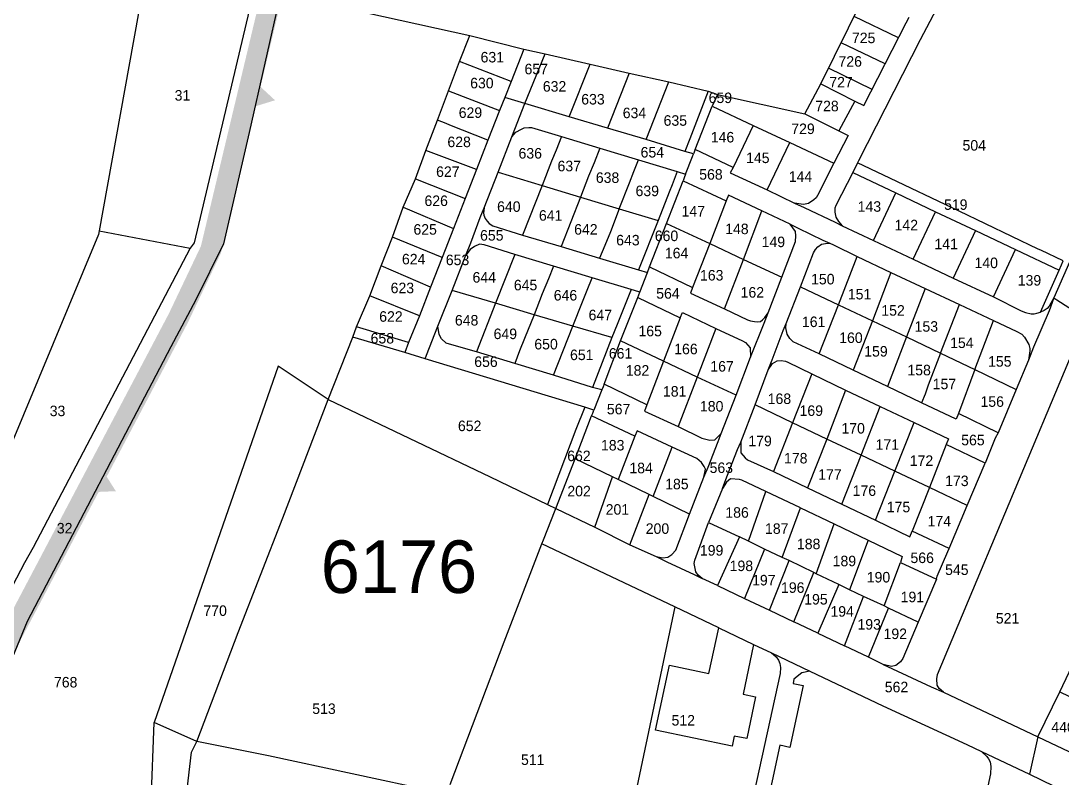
# Model space of a CAD drawing. Extents: x -493 to 187849, y -1657 to 664362.
# Drawn here: x 184127.9 to 184623.2, y 661509.7 to 661870 of the extents above; entities that cross this region are included whole.
import ezdxf

# ---------------------------------------------------------------- set-up
doc = ezdxf.new("R2010")
doc.units = 0
doc.header["$MEASUREMENT"] = 0
doc.layers.get('0').update_dxf_attribs({"linetype": 'CONTINUOUS'})
for name, color, linetype in [('0DXF_GUSH', 3, 'CONTINUOUS'), ('0G_GV_LIN', 10, 'CONTINUOUS'), ('1DXF_GUSH', 3, 'CONTINUOUS'), ('1G_GV_LIN', 1, 'CONTINUOUS'), ('6891-NUM', 70, 'CONTINUOUS'), ('BDIKA', 3, 'CONTINUOUS'), ('BOUNDARY', 1, 'CONTINUOUS'), ('GBOUND_BOUNDARY', 5, 'CONTINUOUS')]:
    doc.layers.add(name, color=color, linetype=linetype)
doc.styles.get("Standard").update_dxf_attribs({"font": 'dimheb.shx'})

# ---------------------------------------------------------------- blocks, each defined once
blk = doc.blocks.new('TVC_FENCE')
blk.add_solid([(-0.5, 0), (0.5, 0), (0, 0.866)])

msp = doc.modelspace()

# ---------------------------------------------------------------- linework, layer by layer
at = {"layer": '0DXF_GUSH'}
for points in [[(184240.79, 661893.1), (184210.36, 661764.41), (184208.52, 661761.81)], [(184679.4, 661859.08), (184677.54, 661861.76), (184676.5, 661862.78), (184674.99, 661863.88), (184673.4, 661864.34), (184590.87, 661883.55), (184577.68, 661886.68), (184576.25, 661886.82), (184573.52, 661886.62), (184572.09, 661886.21), (184569.8, 661885.16), (184567.75, 661883.32), (184566.49, 661881.51), (184555.77, 661860.9), (184526.43, 661803.31), (184525.88, 661802.44)], [(184251.52, 661882.92), (184236.49, 661816.88), (184224.36, 661763.93), (184211.19, 661737.28), (184199.3, 661714.96), (184130.98, 661584.25), (184104.56, 661520.23)], [(184251.52, 661882.92), (184341.54, 661862.93)], [(184508.46, 661839.93), (184528.05, 661879.71)], [(184524.64, 661831.8), (184528.95, 661829.61), (184549.02, 661868.97)], [(184549.02, 661868.97), (184550.43, 661871.68)], [(184336.55, 661850.68), (184341.54, 661862.93)], [(184341.54, 661862.93), (184367.14, 661856.53)], [(184367.14, 661856.53), (184361.14, 661841.13)], [(184367.14, 661856.53), (184377.28, 661854.26)], [(184367.73, 661830.62), (184377.28, 661854.26)], [(184377.28, 661854.26), (184398.73, 661849.27)], [(184331.4, 661836.68), (184336.55, 661850.68)], [(184361.14, 661841.13), (184336.55, 661850.68)], [(184388.75, 661824.35), (184398.73, 661849.27)], [(184398.73, 661849.27), (184417.22, 661845.06)], [(184679.21, 661851.04), (184644.58, 661790.49), (184629.53, 661761.22), (184628.78, 661759.95), (184625.61, 661752.55), (184619.28, 661738.12)], [(184417.22, 661845.06), (184406.98, 661818.93)], [(184417.22, 661845.06), (184436.23, 661841)], [(184361.14, 661841.13), (184358.18, 661833.49)], [(184425.37, 661813.43), (184436.23, 661841)], [(184436.23, 661841), (184454.93, 661836.43)], [(184500.77, 661825.66), (184508.46, 661839.93)], [(184508.46, 661839.93), (184524.64, 661831.8)], [(184326.06, 661822.78), (184331.4, 661836.68)], [(184331.4, 661836.68), (184355.68, 661827.28)], [(184358.18, 661833.49), (184355.68, 661827.28)], [(184367.73, 661830.62), (184358.18, 661833.49)], [(184454.93, 661836.43), (184448.45, 661819.96), (184446.18, 661813.9), (184443.84, 661807.86)], [(184454.93, 661836.43), (184459.27, 661834.91)], [(184459.27, 661834.91), (184456.81, 661829.38)], [(184459.27, 661834.91), (184500.77, 661825.66)], [(184361.56, 661814.73), (184362.97, 661818.41), (184367.73, 661830.62)], [(184388.75, 661824.35), (184367.73, 661830.62)], [(184448.76, 661808.77), (184456.81, 661829.38)], [(184456.81, 661829.38), (184476.25, 661820.16)], [(184524.64, 661831.8), (184516.95, 661817.61)], [(184355.68, 661827.28), (184350.13, 661813.13)], [(184406.98, 661818.93), (184388.75, 661824.35)], [(184500.77, 661825.66), (184516.95, 661817.61)], [(184320.57, 661808.35), (184326.06, 661822.78)], [(184350.13, 661813.13), (184332.05, 661820.35), (184330.29, 661821.06), (184326.06, 661822.78)], [(184361.56, 661814.73), (184363.45, 661816.94), (184366.14, 661818.47), (184367.41, 661819.03), (184369.63, 661819.29), (184370.83, 661819.18), (184385.08, 661814.88)], [(184425.37, 661813.43), (184406.98, 661818.93)], [(184476.25, 661820.16), (184466.7, 661800.25)], [(184476.25, 661820.16), (184493.63, 661812.12)], [(184354.92, 661797.98), (184361.56, 661814.73)], [(184385.08, 661814.88), (184382.5, 661808.43), (184380.39, 661803.26), (184375.94, 661791.63)], [(184385.08, 661814.88), (184403.31, 661809.4)], [(184516.95, 661817.61), (184521.5, 661815.34), (184514.67, 661802.27)], [(184350.13, 661813.13), (184344.66, 661799.25)], [(184403.31, 661809.4), (184400.66, 661802.45), (184397.92, 661796.08), (184394.17, 661786.13)], [(184403.31, 661809.4), (184421.79, 661803.81)], [(184443.84, 661807.86), (184425.37, 661813.43)], [(184448.76, 661808.77), (184447.82, 661806.69)], [(184466.7, 661800.25), (184448.76, 661808.77)], [(184482.9, 661789.49), (184493.63, 661812.12)], [(184493.63, 661812.12), (184514.67, 661802.27)], [(184315.68, 661794.76), (184320.57, 661808.35)], [(184344.66, 661799.25), (184320.57, 661808.35)], [(184412.49, 661780.55), (184417.41, 661792.89), (184419.44, 661798.31), (184421.79, 661803.81)], [(184421.79, 661803.81), (184440.09, 661798.3)], [(184447.82, 661806.69), (184443.84, 661807.86)], [(184444.15, 661797.06), (184447.34, 661805.43), (184447.82, 661806.69)], [(184344.66, 661799.25), (184339.36, 661785.4)], [(184466.7, 661800.25), (184465.36, 661797.62), (184482.9, 661789.49)], [(184514.67, 661802.27), (184506.83, 661786.84), (184506.21, 661785.8), (184505.18, 661784.84), (184502.57, 661783.05), (184500.19, 661782.58), (184495.96, 661783.3)], [(184525.88, 661802.44), (184523.61, 661797.84)], [(184623.76, 661755.78), (184613.16, 661760.86), (184611.89, 661761.41), (184574.26, 661779.38), (184538.31, 661796.5), (184525.88, 661802.44)], [(184309.83, 661781.34), (184315.68, 661794.76)], [(184315.68, 661794.76), (184339.36, 661785.4)], [(184348.36, 661780.97), (184354.92, 661797.98)], [(184354.92, 661797.98), (184375.94, 661791.63)], [(184440.09, 661798.3), (184437.67, 661792.01), (184436.27, 661788.51), (184431.04, 661774.98)], [(184435.02, 661773.58), (184442.91, 661793.88)], [(184440.09, 661798.3), (184444.15, 661797.06)], [(184444.15, 661797.06), (184443.45, 661795.31), (184442.91, 661793.88)], [(184442.91, 661793.88), (184463.39, 661784.27)], [(184523.61, 661797.84), (184515.53, 661782.04), (184515.06, 661780.78), (184515.15, 661778.87), (184515.64, 661776.56), (184516.85, 661774.51), (184518.61, 661772.47)], [(184523.61, 661797.84), (184544.17, 661788.13)], [(184375.94, 661791.63), (184366.57, 661768.08)], [(184375.94, 661791.63), (184394.17, 661786.13)], [(184482.9, 661789.49), (184495.96, 661783.3)], [(184339.36, 661785.4), (184333.81, 661771.23)], [(184394.17, 661786.13), (184384.96, 661762.65)], [(184394.17, 661786.13), (184412.49, 661780.55)], [(184463.39, 661784.27), (184455.66, 661763.97)], [(184480.43, 661779.55), (184464.48, 661787.05), (184463.39, 661784.27)], [(184533.43, 661765.51), (184544.17, 661788.13)], [(184544.17, 661788.13), (184563.06, 661779.16)], [(184304.69, 661767.1), (184309.83, 661781.34)], [(184309.83, 661781.34), (184333.81, 661771.23)], [(184339.62, 661758.51), (184342.04, 661764.31), (184346.49, 661776.33), (184348.36, 661780.97)], [(184348.36, 661780.97), (184348.06, 661778.64), (184348.23, 661777.46), (184348.87, 661775.95), (184349.68, 661774.69), (184350.64, 661773.5), (184352.39, 661772.49), (184366.57, 661768.08)], [(184412.49, 661780.55), (184408.41, 661769.66), (184405.69, 661763.12), (184403.17, 661757.12)], [(184412.49, 661780.55), (184431.04, 661774.98)], [(184471.61, 661756.47), (184480.43, 661779.55)], [(184493.9, 661773.22), (184480.43, 661779.55)], [(184495.96, 661783.3), (184500.6, 661781.14), (184515.26, 661774.23), (184518.61, 661772.47)], [(184552.41, 661756.6), (184563.06, 661779.16)], [(184563.06, 661779.16), (184582.01, 661770.19)], [(184431.04, 661774.98), (184421.74, 661751.49)], [(184165.2, 661770.08), (184208.52, 661761.81)], [(184333.81, 661771.23), (184328.42, 661757.35)], [(184427.03, 661752.93), (184435.02, 661773.58)], [(184435.02, 661773.58), (184455.66, 661763.97)], [(184489.86, 661747.95), (184496.42, 661764.99), (184496.64, 661767.69), (184496.38, 661769.75), (184493.9, 661773.22)], [(184493.9, 661773.22), (184497.75, 661771.38), (184509.44, 661765.69), (184512.75, 661764.17), (184514.46, 661763.38)], [(184518.61, 661772.47), (184533.43, 661765.51)], [(184582.01, 661770.19), (184571.41, 661747.58)], [(184582.01, 661770.19), (184601.08, 661761.17)], [(184299.3, 661753.39), (184304.69, 661767.1)], [(184328.42, 661757.35), (184304.69, 661767.1)], [(184366.57, 661768.08), (184384.96, 661762.65)], [(184498.71, 661743.41), (184505.03, 661759.65), (184505.9, 661761.19), (184507, 661762.39), (184508.82, 661763.68), (184510.64, 661764.01), (184512.75, 661764.17), (184514.46, 661763.38)], [(184533.43, 661765.51), (184552.41, 661756.6)], [(184208.52, 661761.81), (184133.78, 661619.5), (184129.63, 661612.13), (184116.12, 661586.35)], [(184362.98, 661758.83), (184348.33, 661763.35), (184346.1, 661763.65), (184343.72, 661762.59), (184341.67, 661761.21), (184339.62, 661758.51)], [(184384.96, 661762.65), (184403.17, 661757.12)], [(184455.66, 661763.97), (184447.44, 661743.08)], [(184455.66, 661763.97), (184471.61, 661756.47)], [(184514.46, 661763.38), (184525.7, 661757.85)], [(184590.51, 661738.62), (184601.08, 661761.17)], [(184601.08, 661761.17), (184621.81, 661751.32)], [(184328.42, 661757.35), (184322.72, 661743.29)], [(184333.14, 661741.7), (184339.62, 661758.51)], [(184362.98, 661758.83), (184353.76, 661735.58)], [(184381.29, 661753.33), (184362.98, 661758.83)], [(184403.17, 661757.12), (184421.74, 661751.49)], [(184462.63, 661732.9), (184471.61, 661756.47)], [(184471.61, 661756.47), (184489.86, 661747.95)], [(184516.8, 661734.9), (184525.7, 661757.85)], [(184525.7, 661757.85), (184541.81, 661750.24)], [(184552.41, 661756.6), (184571.41, 661747.58)], [(184621.81, 661751.32), (184622.9, 661753.87), (184623.76, 661755.78)], [(184293.98, 661739.14), (184299.3, 661753.39)], [(184322.72, 661743.29), (184299.3, 661753.39)], [(184381.29, 661753.33), (184378.87, 661747.28), (184375.98, 661740.03), (184372.07, 661730.16)], [(184399.74, 661747.76), (184381.29, 661753.33)], [(184421.74, 661751.49), (184426.04, 661750.17)], [(184422.37, 661740.94), (184426.04, 661750.17)], [(184426.04, 661750.17), (184427.03, 661752.93)], [(184427.03, 661752.93), (184447.44, 661743.08)], [(184541.81, 661750.24), (184532.98, 661727.24)], [(184541.81, 661750.24), (184558.15, 661742.67)], [(184612.97, 661731.42), (184621.81, 661751.32)], [(184390.54, 661724.74), (184395.07, 661736.29), (184397.26, 661741.78), (184399.74, 661747.76)], [(184418.23, 661742.18), (184399.74, 661747.76)], [(184483.42, 661731.11), (184489.86, 661747.95)], [(184571.41, 661747.58), (184590.51, 661738.62)], [(184322.72, 661743.29), (184317.49, 661729.6)], [(184326.34, 661724.74), (184333.14, 661741.7)], [(184353.76, 661735.58), (184333.14, 661741.7)], [(184418.23, 661742.18), (184416.04, 661736.6), (184411.59, 661725.54), (184409.09, 661719.25)], [(184422.37, 661740.94), (184419.9, 661741.71), (184418.23, 661742.18)], [(184421.36, 661738.31), (184422.37, 661740.94)], [(184447.44, 661743.08), (184446.53, 661740.48), (184462.63, 661732.9)], [(184491.94, 661726.05), (184498.71, 661743.41)], [(184498.71, 661743.41), (184516.8, 661734.9)], [(184558.15, 661742.67), (184549.17, 661719.58)], [(184558.15, 661742.67), (184574.41, 661735.09)], [(184287.57, 661724.44), (184293.98, 661739.14)], [(184317.49, 661729.6), (184293.98, 661739.14)], [(184353.76, 661735.58), (184344.7, 661712.49)], [(184372.07, 661730.16), (184353.76, 661735.58)], [(184413.23, 661717.69), (184421.36, 661738.31)], [(184421.36, 661738.31), (184441.6, 661728.7)], [(184507.67, 661711.49), (184516.8, 661734.9)], [(184516.8, 661734.9), (184532.98, 661727.24)], [(184565.43, 661711.84), (184574.41, 661735.09)], [(184574.41, 661735.09), (184590.59, 661727.43)], [(184590.51, 661738.62), (184603.74, 661732.07), (184605.82, 661731.28), (184608.44, 661730.63), (184609.87, 661730.6), (184611.22, 661730.84), (184612.97, 661731.42)], [(184619.28, 661738.12), (184617.01, 661732.07), (184609.66, 661714.71), (184607.18, 661708.58)], [(184619.28, 661738.12), (184617.08, 661734.23), (184616.05, 661733.11), (184614.63, 661732.23), (184612.97, 661731.42)], [(184619.28, 661738.12), (184620.71, 661737.26), (184633.86, 661728.85), (184634.68, 661728.33)], [(184317.49, 661729.6), (184312.41, 661716.94)], [(184372.07, 661730.16), (184367.46, 661718.79), (184365.2, 661712.97), (184362.85, 661706.92)], [(184390.54, 661724.74), (184372.07, 661730.16)], [(184441.6, 661728.7), (184442.62, 661731.18), (184458.56, 661723.67)], [(184462.63, 661732.9), (184473.63, 661727.75), (184474.98, 661727.28), (184476.89, 661726.9), (184478.16, 661726.83), (184479.83, 661726.92), (184480.78, 661727.77), (184481.8, 661728.89), (184483.42, 661731.11)], [(184475.02, 661709.98), (184481.51, 661726.15), (184483.42, 661731.11)], [(184285.89, 661719.43), (184287.57, 661724.44)], [(184312.41, 661716.94), (184287.57, 661724.44)], [(184320.25, 661709.22), (184320.95, 661710.97), (184326.34, 661724.74)], [(184344.7, 661712.49), (184334.11, 661715.6), (184330.29, 661716.61), (184327.97, 661718.65), (184326.93, 661720.78), (184326.34, 661724.74)], [(184381.33, 661701.34), (184390.54, 661724.74)], [(184409.09, 661719.25), (184390.54, 661724.74)], [(184441.6, 661728.7), (184433.64, 661708.08)], [(184483.47, 661703.92), (184485.28, 661708.7), (184490.51, 661722.63), (184491.94, 661726.05)], [(184507.67, 661711.49), (184495.31, 661717.28), (184493.71, 661718.78), (184492.51, 661720.98), (184491.77, 661723.91), (184491.94, 661726.05)], [(184532.98, 661727.24), (184523.87, 661703.73)], [(184532.98, 661727.24), (184549.17, 661719.58)], [(184566.76, 661550.57), (184564.79, 661552.3), (184563.8, 661554.03), (184563.7, 661556.96), (184564.01, 661559.11), (184580.82, 661599.08), (184633.35, 661724.66), (184634.68, 661728.33)], [(184581.69, 661704.03), (184590.59, 661727.43)], [(184590.59, 661727.43), (184601.75, 661722.2), (184603.98, 661720.94), (184605.26, 661719.44), (184607.43, 661715.97), (184607.84, 661714.14), (184607.85, 661712.95), (184607.18, 661708.58)], [(184458.56, 661723.67), (184449.66, 661700.5)], [(184458.56, 661723.67), (184471.23, 661717.74), (184472.67, 661716.88), (184474.91, 661714.42), (184475.02, 661709.98)], [(184549.17, 661719.58), (184540.11, 661696.02)], [(184549.17, 661719.58), (184565.43, 661711.84)], [(184274.09, 661689.83), (184285.89, 661719.43)], [(184310.54, 661712.16), (184285.89, 661719.43)], [(184312.41, 661716.94), (184310.54, 661712.16)], [(184409.09, 661719.25), (184399.88, 661695.61)], [(184405.35, 661697.07), (184413.23, 661717.69)], [(184433.64, 661708.08), (184413.23, 661717.69)], [(184320.25, 661709.22), (184310.54, 661712.16)], [(184362.85, 661706.92), (184344.7, 661712.49)], [(184468.15, 661691.91), (184475.02, 661709.98)], [(184523.87, 661703.73), (184507.67, 661711.49)], [(184565.43, 661711.84), (184559.57, 661696.64), (184558.01, 661692.42), (184556.37, 661688.28)], [(184565.43, 661711.84), (184581.69, 661704.03)], [(184396.13, 661686.13), (184320.25, 661709.22)], [(184381.33, 661701.34), (184362.85, 661706.92)], [(184433.64, 661708.08), (184425.76, 661687.38)], [(184449.66, 661700.5), (184433.64, 661708.08)], [(184483.47, 661703.92), (184485.53, 661706.96), (184487.67, 661708.17), (184489.57, 661708.42), (184491.64, 661708.04), (184492.68, 661707.65), (184504.23, 661702.1)], [(184607.18, 661708.58), (184601.3, 661694.54)], [(184399.88, 661695.61), (184381.33, 661701.34)], [(184449.66, 661700.5), (184440.53, 661676.94)], [(184468.15, 661691.91), (184449.66, 661700.5)], [(184477.16, 661687.29), (184483.47, 661703.92)], [(184504.23, 661702.1), (184495.02, 661678.77)], [(184504.23, 661702.1), (184520.26, 661694.25)], [(184540.11, 661696.02), (184523.87, 661703.73)], [(184581.69, 661704.03), (184573.89, 661683.25)], [(184581.69, 661704.03), (184601.3, 661694.54)], [(184404.26, 661694.37), (184399.88, 661695.61)], [(184405.35, 661697.07), (184404.9, 661695.94), (184404.26, 661694.37)], [(184425.76, 661687.38), (184405.35, 661697.07)], [(184556.37, 661688.28), (184540.11, 661696.02)], [(184211.63, 661527.22), (184231.38, 661578.97), (184252.55, 661633.57), (184274.09, 661689.83)], [(184274.09, 661689.83), (184351.12, 661653.12), (184378.52, 661639.85)], [(184404.26, 661694.37), (184400.51, 661684.81)], [(184461.05, 661673.68), (184468.15, 661691.91)], [(184520.26, 661694.25), (184511.28, 661671.03)], [(184520.26, 661694.25), (184536.6, 661686.43)], [(184601.3, 661694.54), (184592.86, 661674.03)], [(184396.13, 661686.13), (184391.94, 661675.59), (184378.52, 661639.85)], [(184400.51, 661684.81), (184396.13, 661686.13)], [(184425.76, 661687.38), (184424.66, 661684.36), (184440.53, 661676.94)], [(184470.37, 661669.62), (184477.16, 661687.29)], [(184495.02, 661678.77), (184477.16, 661687.29)], [(184527.62, 661663.38), (184536.6, 661686.43)], [(184536.6, 661686.43), (184552.86, 661678.89)], [(184573.89, 661683.25), (184572.79, 661680.46), (184556.37, 661688.28)], [(184391.53, 661661.65), (184399.32, 661682.04)], [(184399.32, 661682.04), (184399.93, 661683.4), (184400.51, 661684.81)], [(184420.06, 661672.34), (184399.32, 661682.04)], [(184592.86, 661674.03), (184573.89, 661683.25)], [(184437.73, 661667.15), (184421.07, 661674.96), (184420.06, 661672.34)], [(184440.53, 661676.94), (184451.85, 661671.4), (184455.59, 661670.47), (184458.05, 661670.64), (184461.05, 661673.68)], [(184495.02, 661678.77), (184485.88, 661655.6)], [(184511.28, 661671.03), (184495.02, 661678.77)], [(184543.72, 661655.72), (184552.86, 661678.89)], [(184552.86, 661678.89), (184569.24, 661671.15), (184568.09, 661668.44)], [(184420.06, 661672.34), (184412.01, 661651.8)], [(184452.85, 661652.83), (184454.8, 661657.61), (184459.56, 661669.79), (184461.05, 661673.68)], [(184511.28, 661671.03), (184502.06, 661647.87)], [(184527.62, 661663.38), (184511.28, 661671.03)], [(184592.86, 661674.03), (184591.44, 661671.51), (184586.58, 661659.54)], [(184428.68, 661643.75), (184437.73, 661667.15)], [(184452.85, 661652.83), (184453.54, 661656.64), (184452.97, 661657.99), (184451.69, 661659.81), (184449.53, 661661.77), (184437.73, 661667.15)], [(184461.7, 661647.56), (184463.81, 661653.07), (184468.78, 661666.05), (184470.37, 661669.62)], [(184470.37, 661669.62), (184470.41, 661664.54), (184472.44, 661662.05), (184473.63, 661661.17), (184485.88, 661655.6)], [(184568.09, 661668.44), (184560.06, 661647.98)], [(184586.58, 661659.54), (184568.09, 661668.44)], [(184382.39, 661638.02), (184391.53, 661661.65)], [(184409.3, 661653.05), (184391.53, 661661.65)], [(184518.4, 661640.05), (184527.62, 661663.38)], [(184543.72, 661655.72), (184527.62, 661663.38)], [(184485.88, 661655.6), (184502.06, 661647.87)], [(184534.51, 661632.39), (184543.72, 661655.72)], [(184560.06, 661647.98), (184543.72, 661655.72)], [(184578.08, 661639.47), (184586.58, 661659.54)], [(184400.98, 661629.12), (184409.3, 661653.05)], [(184412.01, 661651.8), (184409.3, 661653.05)], [(184426.84, 661644.68), (184412.01, 661651.8)], [(184446.05, 661635.22), (184452.85, 661652.83)], [(184482.29, 661646.13), (184470.89, 661651.52), (184469.7, 661651.83), (184465.49, 661652.04), (184463.59, 661650.53), (184461.7, 661647.56)], [(184461.7, 661647.56), (184455.1, 661631.3)], [(184474.06, 661622.43), (184482.29, 661646.13)], [(184498.79, 661638.24), (184482.29, 661646.13)], [(184502.06, 661647.87), (184518.4, 661640.05)], [(184560.06, 661647.98), (184551.94, 661627.28)], [(184578.08, 661639.47), (184560.06, 661647.98)], [(184417.67, 661620.78), (184426.84, 661644.68)], [(184428.68, 661643.75), (184426.84, 661644.68)], [(184446.05, 661635.22), (184428.68, 661643.75)], [(184375.76, 661621.24), (184376.55, 661623.16), (184382.06, 661637.17), (184382.39, 661638.02)], [(184378.52, 661639.85), (184382.39, 661638.02)], [(184382.39, 661638.02), (184400.98, 661629.12)], [(184490.13, 661614.76), (184498.79, 661638.24)], [(184498.79, 661638.24), (184514.81, 661630.66)], [(184518.4, 661640.05), (184534.51, 661632.39)], [(184569.48, 661618.92), (184578.08, 661639.47)], [(184430.14, 661615.13), (184433.23, 661614.6), (184435.68, 661614.84), (184437.56, 661616.19), (184439.5, 661618.11), (184446.05, 661635.22)], [(184452, 661604.76), (184450.15, 661606.33), (184449.02, 661607.86), (184448.26, 661611.87), (184448.6, 661613.38), (184455.1, 661631.3)], [(184455.1, 661631.3), (184469.83, 661624.46)], [(184506.24, 661606.94), (184514.81, 661630.66)], [(184514.81, 661630.66), (184530.92, 661623)], [(184534.51, 661632.39), (184550.77, 661624.58), (184551.94, 661627.28)], [(184400.98, 661629.12), (184417.67, 661620.78)], [(184569.48, 661618.92), (184551.94, 661627.28)], [(184332.21, 661506.79), (184357.8, 661574.53), (184375.76, 661621.24)], [(184439.06, 661591.17), (184375.76, 661621.24)], [(184417.67, 661620.78), (184430.14, 661615.13)], [(184469.83, 661624.46), (184459.38, 661601.29)], [(184474.06, 661622.43), (184469.83, 661624.46)], [(184481.6, 661618.71), (184474.06, 661622.43)], [(184530.92, 661623), (184522.02, 661599.37)], [(184530.92, 661623), (184547.13, 661615.09), (184546.32, 661612.32)], [(184481.6, 661618.71), (184472.2, 661595.24)], [(184490.13, 661614.76), (184481.6, 661618.71)], [(184563.46, 661604.37), (184563.81, 661605.76), (184568.93, 661617.51), (184569.48, 661618.92)], [(184430.14, 661615.13), (184435.23, 661612.7), (184448.16, 661606.58), (184452, 661604.76)], [(184484.02, 661589.59), (184493.4, 661613.19)], [(184493.4, 661613.19), (184490.13, 661614.76)], [(184505.2, 661607.49), (184493.4, 661613.19)], [(184538.52, 661591.62), (184546.32, 661612.32)], [(184546.32, 661612.32), (184563.46, 661604.37)], [(184495.59, 661584.11), (184505.2, 661607.49)], [(184506.24, 661606.94), (184505.2, 661607.49)], [(184517, 661601.91), (184506.24, 661606.94)], [(184459.38, 661601.29), (184452, 661604.76)], [(184459.38, 661601.29), (184472.2, 661595.24)], [(184517, 661601.91), (184507.08, 661578.72)], [(184522.02, 661599.37), (184517, 661601.91)], [(184563.46, 661604.37), (184554.78, 661583.89)], [(184519.78, 661572.66), (184528.79, 661596.12)], [(184528.79, 661596.12), (184522.02, 661599.37)], [(184538.52, 661591.62), (184528.79, 661596.12)], [(184439.06, 661591.17), (184420.9, 661505.46), (184417.28, 661488.66)], [(184459.89, 661581.26), (184439.06, 661591.17)], [(184472.2, 661595.24), (184484.02, 661589.59)], [(184540.59, 661590.66), (184538.52, 661591.62)], [(184484.02, 661589.59), (184495.59, 661584.11)], [(184531.16, 661567.22), (184540.59, 661590.66)], [(184554.78, 661583.89), (184540.59, 661590.66)], [(184476.5, 661573.37), (184471.53, 661549.64), (184477.33, 661548.44), (184473.2, 661528.54), (184467.31, 661529.73), (184466.25, 661524.96), (184429.8, 661532.61), (184436.44, 661563.5), (184455.14, 661559.44), (184459.89, 661581.26)], [(184459.89, 661581.26), (184476.5, 661573.37)], [(184507.08, 661578.72), (184495.59, 661584.11)], [(184554.78, 661583.89), (184547.51, 661566.69), (184546.33, 661565.01), (184544.06, 661563.25), (184542.1, 661562.79), (184538.18, 661563.84)], [(184507.08, 661578.72), (184519.78, 661572.66)], [(184476.5, 661573.37), (184485.02, 661569.32)], [(184531.16, 661567.22), (184519.78, 661572.66)], [(184622.15, 661550.73), (184632.38, 661572.58)], [(184485.02, 661569.32), (184487.22, 661567.42), (184488.35, 661565.85), (184489, 661564.19), (184489.34, 661562.36), (184489.05, 661559.58), (184471.69, 661479.87), (184572.67, 661458.4), (184574.58, 661458.11), (184575.95, 661456.46), (184576.45, 661454.87), (184576.41, 661452.57)], [(184485.02, 661569.32), (184503.23, 661560.67)], [(184538.18, 661563.84), (184531.16, 661567.22)], [(184538.18, 661563.84), (184542.61, 661561.72), (184561.01, 661553.2), (184566.76, 661550.57)], [(184503.23, 661560.67), (184499.37, 661559.87), (184495.67, 661556.8), (184495.3, 661554.81), (184499.99, 661553.84), (184493.65, 661524.26), (184488.95, 661525.39), (184481.64, 661491.43), (184481.9, 661489.49), (184482.79, 661487.4), (184484.17, 661485.35), (184486.16, 661484.18), (184494.68, 661482.26), (184496.11, 661489.27), (184537.81, 661480.17), (184536.38, 661473.2), (184574.34, 661465.05), (184576.41, 661464.96), (184578.23, 661465.7), (184579.71, 661467.72)], [(184503.23, 661560.67), (184537.96, 661544.14), (184577.86, 661525.77), (184584.81, 661522.44)], [(184566.76, 661550.57), (184611.68, 661529.35)], [(184611.68, 661529.35), (184622.15, 661550.73)], [(184622.15, 661550.73), (184638.33, 661543.07)], [(184205.16, 661488.06), (184209.16, 661522.13), (184211.63, 661527.22)], [(184325.35, 661503.22), (184245.76, 661520.27), (184211.63, 661527.22)], [(184611.68, 661529.35), (184607.71, 661511.6)], [(184611.68, 661529.35), (184629.45, 661521.05)], [(184584.81, 661522.44), (184587.39, 661520.05), (184588.2, 661518.87), (184588.93, 661517.52), (184589.35, 661515.31), (184589.21, 661511.85), (184579.71, 661467.72)], [(184584.81, 661522.44), (184607.71, 661511.6)], [(184607.71, 661511.6), (184619.05, 661506.14)]]:
    msp.add_lwpolyline(points, dxfattribs=at)
at = {"layer": '0G_GV_LIN'}
msp.add_lwpolyline([(184287.31, 662038.9), (184286.05, 662032.26), (184277.72, 661996.38), (184251.52, 661882.92), (184236.49, 661816.88), (184224.36, 661763.93), (184211.19, 661737.28), (184199.3, 661714.96), (184130.98, 661584.25), (184104.56, 661520.23), (184071.98, 661446.38), (184069.09, 661438.25)], dxfattribs=at)
at = {"layer": '6891-NUM', "linetype": 'CONTINUOUS'}
msp.add_lwpolyline([(184447.02, 662678.75), (184198.57, 661954.68), (184164.89, 661768.35), (184050.28, 661493.09), (184014.35, 661401.05), (183969.43, 661230.44), (183964.94, 661008.2), (183982.91, 660794.94)], dxfattribs=at)
at = {"layer": 'BDIKA', "linetype": 'CONTINUOUS'}
for p, q in [((184545.42, 661861.91), (184524.26, 661872.01)), ((184539.13, 661849.57), (184518.08, 661859.47)), ((184532.87, 661837.29), (184512.05, 661847.36)), ((184250.34, 661705.66), (184191.43, 661536.18)), ((184274.09, 661689.83), (184250.34, 661705.66)), ((184186.19, 661401.82), (184191.43, 661536.18)), ((184211.63, 661527.22), (184191.43, 661536.18))]:
    msp.add_line(p, q, dxfattribs=at)
at = {"layer": 'GBOUND_BOUNDARY', "color": 5, "const_width": 10}
msp.add_lwpolyline([(184010.31, 660942.13), (184007.03, 661005.99), (184003.74, 661079.98), (184011.41, 661145.69), (184016.86, 661214.77), (184020.11, 661267.9), (184019.94, 661273.68), (184019.56, 661286.06), (184022.35, 661307.81), (184025.66, 661327.09), (184032.79, 661359.96), (184044.28, 661407.16), (184060.24, 661428.93), (184065.22, 661435.73), (184097.93, 661516.05), (184121.47, 661574.05), (184202.8, 661728.41), (184218.34, 661761.08), (184247.14, 661881.85)], dxfattribs=at)

# ---------------------------------------------------------------- block references
at = {"layer": 'BOUNDARY', "color": 1, "linetype": 'CONTINUOUS', "xscale": 10, "yscale": 10, "zscale": 10}
for p, rotation in [((184240.41, 661834.09), 257.1784855444541), ((184216.15, 661747.88), 62.89927218382868), ((184165.47, 661650.24), 242.4046602596276)]:
    msp.add_blockref('TVC_FENCE', p, dxfattribs=dict(at, rotation=rotation))

# ---------------------------------------------------------------- texts
at = {"layer": '1DXF_GUSH'}
for s, p in [('725', (184523.25, 661859.33)), ('631', (184346.62, 661850.16)), ('726', (184516.85, 661848.14)), ('657', (184367.51, 661844.54)), ('727', (184512.48, 661838.27)), ('630', (184341.66, 661837.84)), ('632', (184376.22, 661836.27)), ('31', (184201.1, 661832)), ('633', (184394.5, 661830.16)), ('659', (184455.09, 661830.84)), ('629', (184336.22, 661823.78)), ('634', (184414.23, 661823.65)), ('728', (184505.8, 661826.94)), ('635', (184433.67, 661820.04)), ('729', (184494.4, 661816.1)), ('628', (184330.84, 661809.87)), ('146', (184456.1, 661812.1)), ('636', (184364.66, 661804.44)), ('654', (184422.73, 661804.94)), ('504', (184575.84, 661808.23)), ('145', (184472.9, 661802.29)), ('627', (184325.46, 661795.71)), ('637', (184383.21, 661798.4)), ('568', (184450.61, 661794.4)), ('638', (184401.44, 661792.88)), ('144', (184493.2, 661793.37)), ('639', (184420.32, 661786.56)), ('626', (184319.92, 661781.87)), ('640', (184354.47, 661779.08)), ('143', (184525.98, 661779.14)), ('519', (184567.06, 661780.03)), ('641', (184374.38, 661774.89)), ('147', (184442.19, 661776.88)), ('142', (184543.54, 661770.31)), ('625', (184314.68, 661768.24)), ('655', (184346.37, 661765.42)), ('642', (184391.12, 661768.27)), ('660', (184429.47, 661765.19)), ('148', (184462.96, 661768.49)), ('643', (184411.11, 661763.14)), ('149', (184480.3, 661762.31)), ('141', (184562.48, 661761.29)), ('624', (184309.22, 661754.11)), ('164', (184434.27, 661756.98)), ('653', (184330.08, 661753.74)), ('140', (184581.54, 661752.33)), ('644', (184342.79, 661745.45)), ('163', (184450.98, 661746.43)), ('150', (184503.82, 661744.59)), ('623', (184303.84, 661740.39)), ('645', (184362.43, 661741.76)), ('139', (184602.11, 661744.02)), ('646', (184381.41, 661736.92)), ('564', (184430.15, 661737.8)), ('162', (184470.3, 661738.3)), ('151', (184521.29, 661737.44)), ('152', (184537.23, 661729.71)), ('622', (184298.41, 661726.82)), ('648', (184334.41, 661725.03)), ('647', (184397.99, 661727.53)), ('165', (184421.71, 661719.9)), ('161', (184499.46, 661724.29)), ('153', (184553.06, 661722.08)), ('658', (184294.31, 661716.49)), ('649', (184352.81, 661718.57)), ('160', (184517.19, 661716.72)), ('650', (184372.18, 661713.66)), ('166', (184438.71, 661711.36)), ('159', (184529.09, 661710.25)), ('154', (184569.95, 661714.32)), ('656', (184343.61, 661705.32)), ('651', (184389.17, 661708.57)), ('661', (184407.61, 661709.28)), ('155', (184587.99, 661705.45)), ('182', (184415.69, 661701.18)), ('167', (184455.89, 661703.12)), ('158', (184549.63, 661701.33)), ('157', (184561.66, 661694.73)), ('181', (184433.36, 661691.2)), ('168', (184483.18, 661687.7)), ('156', (184584.39, 661686.34)), ('33', (184141.68, 661681.91)), ('567', (184406.69, 661682.77)), ('180', (184450.96, 661684.13)), ('169', (184498.33, 661682.04)), ('652', (184335.85, 661674.8)), ('170', (184518.25, 661673.63)), ('183', (184403.89, 661665.59)), ('179', (184473.99, 661667.62)), ('171', (184534.5, 661665.9)), ('565', (184575.22, 661668.05)), ('662', (184387.82, 661660.52)), ('178', (184490.94, 661659.42)), ('172', (184550.75, 661658.25)), ('184', (184417.4, 661654.76)), ('563', (184455.55, 661654.89)), ('177', (184507.21, 661651.68)), ('185', (184434.41, 661647.12)), ('173', (184567.58, 661648.64)), ('202', (184387.89, 661643.77)), ('176', (184523.59, 661643.97)), ('175', (184539.81, 661636.21)), ('201', (184406.13, 661635.06)), ('186', (184463.04, 661633.6)), ('32', (184145.06, 661626.12)), ('200', (184425.17, 661625.93)), ('187', (184481.91, 661625.93)), ('174', (184559.25, 661629.46)), ('199', (184450.93, 661615.58)), ('188', (184497.09, 661618.63)), ('189', (184514.09, 661610.52)), ('566', (184551.08, 661612.04)), ('198', (184465.08, 661608.22)), ('545', (184567.56, 661606.38)), ('197', (184475.76, 661601.41)), ('190', (184530.29, 661602.81)), ('196', (184489.52, 661597.87)), ('195', (184500.56, 661592.32)), ('191', (184546.42, 661593.41)), ('770', (184214.79, 661586.9)), ('194', (184513.02, 661586.54)), ('521', (184591.69, 661583.27)), ('193', (184525.88, 661580.38)), ('192', (184538.29, 661575.89)), ('768', (184143.7, 661552.87)), ('562', (184538.86, 661550.57)), ('513', (184266.56, 661540.26)), ('512', (184437.45, 661534.75)), ('440', (184618.1, 661531.48)), ('511', (184365.84, 661516))]:
    msp.add_text(s, height=5, dxfattribs=at).set_placement(p)
at = {"layer": '1G_GV_LIN'}
msp.add_text('6176', height=25, dxfattribs=at).set_placement((184270.61, 661597.8))

doc.saveas('drawing.dxf')
